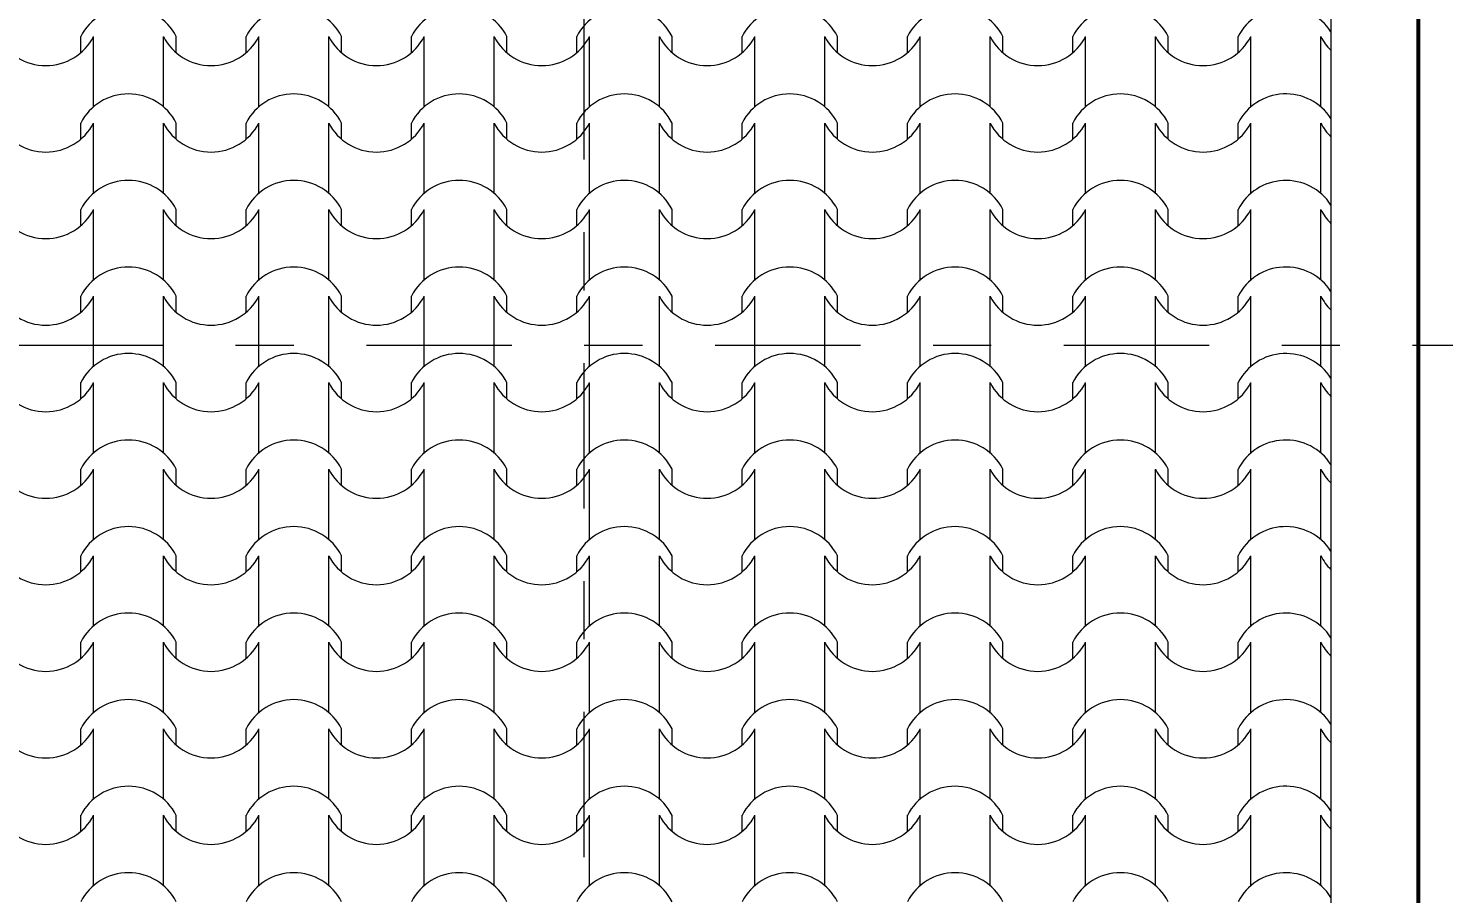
# Model space of a CAD drawing. Header units: metres. Extents: x -50 to 76, y -61 to 14.
# Drawn here: x 59.12 to 61.555, y -1.894 to -0.405 of the extents above; entities that cross this region are included whole.
import ezdxf

# ---------------------------------------------------------------- set-up
doc = ezdxf.new("R2010")
doc.units = ezdxf.units.M
doc.header["$MEASUREMENT"] = 0
doc.linetypes.add('CENTERX2', pattern=[4, 2.5, -0.5, 0.5, -0.5])
doc.linetypes.add('DASHDOT2', pattern=[0.5, 0.25, -0.125, 0, -0.125])
for name, color, linetype, lineweight in [('1 CUBIERTAS', 226, 'Continuous', 53), ('COTAS', 251, 'Continuous', 35), ('EJES', 251, 'CENTERX2', 0)]:
    doc.layers.add(name, color=color, linetype=linetype, lineweight=lineweight)
doc.layers.add('Nuevo_Estructura Compleja - Cubiertas', color=7, linetype='Continuous')
doc.layers.add('Nuevo_Estructura Compleja - Cubiertas_Pluma_Nº__92', color=7, linetype='Continuous', lineweight=13, true_color=0xbf8080)
doc.styles.add('cotas', font='romans.shx')
doc.dimstyles.new('COT-50', dxfattribs={"dimscale": 0.5, "dimtxt": 0.18, "dimasz": 0.05, "dimexe": 0.08, "dimexo": 0.1, "dimgap": 0.06, "dimtad": 1, "dimzin": 4, "dimdsep": 46, "dimtxsty": 'cotas', "dimblk1": 'COTA', "dimblk2": 'COTA', "dimsah": 1, "dimcen": 0.09, "dimse1": 1, "dimse2": 1, "dimclrd": 256, "dimclre": 253, "dimclrt": 14, "dimadec": 0, "dimazin": 0, "dimtfac": 1, "dimtix": 1, "dimtmove": 0, "dimatfit": 3, "dimldrblk": 'COTA', "dimfxl": 1, "dimtfill": 1, "dimtfillclr": 256, "dimtolj": 1, "dimtzin": 12, "dimarcsym": 0})

# ---------------------------------------------------------------- blocks, each defined once
blk = doc.blocks.new('*X26')
at = {"layer": 'Nuevo_Estructura Compleja - Cubiertas_Pluma_Nº__92', "color": 23, "linetype": 'Continuous', "lineweight": 13, "true_color": 0xbf8080}
for p, q in [((4.8989, -0.4467), (4.8989, -0.4189)), ((4.9209, -0.4793), (4.9209, -0.4189)), ((5.0411, -0.4793), (5.0411, -0.4189)), ((5.0631, -0.4467), (5.0631, -0.4189)), ((5.1834, -0.4467), (5.1834, -0.4189)), ((5.2054, -0.4793), (5.2054, -0.4189)), ((5.3256, -0.4793), (5.3256, -0.4189)), ((5.3476, -0.4467), (5.3476, -0.4189)), ((5.4678, -0.4467), (5.4678, -0.4189)), ((5.4898, -0.4793), (5.4898, -0.4189)), ((5.6101, -0.4793), (5.6101, -0.4189)), ((5.6321, -0.4467), (5.6321, -0.4189)), ((5.7523, -0.4467), (5.7523, -0.4189)), ((5.7743, -0.4793), (5.7743, -0.4189)), ((5.8946, -0.4793), (5.8946, -0.4189)), ((5.9166, -0.4467), (5.9166, -0.4189)), ((6.0368, -0.4467), (6.0368, -0.4189)), ((6.0588, -0.4793), (6.0588, -0.4189)), ((6.179, -0.4793), (6.179, -0.4189)), ((6.201, -0.4467), (6.201, -0.4189)), ((6.3213, -0.4467), (6.3213, -0.4189)), ((6.3433, -0.4793), (6.3433, -0.4189)), ((6.4635, -0.4793), (6.4635, -0.4189)), ((6.4855, -0.4467), (6.4855, -0.4189)), ((6.6058, -0.4467), (6.6058, -0.4189)), ((6.6278, -0.4793), (6.6278, -0.4189)), ((6.748, -0.4793), (6.748, -0.4189)), ((6.77, -0.4467), (6.77, -0.4189)), ((6.8902, -0.4467), (6.8902, -0.4189)), ((6.9122, -0.4793), (6.9122, -0.4189)), ((7.0325, -0.4793), (7.0325, -0.4189)), ((4.9209, -0.5397), (4.9209, -0.4793)), ((5.0411, -0.5397), (5.0411, -0.4793)), ((5.2054, -0.5397), (5.2054, -0.4793)), ((5.3256, -0.5397), (5.3256, -0.4793)), ((5.4898, -0.5397), (5.4898, -0.4793)), ((5.6101, -0.5397), (5.6101, -0.4793)), ((5.7743, -0.5397), (5.7743, -0.4793)), ((5.8946, -0.5397), (5.8946, -0.4793)), ((6.0588, -0.5397), (6.0588, -0.4793)), ((6.179, -0.5397), (6.179, -0.4793)), ((6.3433, -0.5397), (6.3433, -0.4793)), ((6.4635, -0.5397), (6.4635, -0.4793)), ((6.6278, -0.5397), (6.6278, -0.4793)), ((6.748, -0.5397), (6.748, -0.4793)), ((6.9122, -0.5397), (6.9122, -0.4793)), ((7.0325, -0.5397), (7.0325, -0.4793)), ((4.8989, -0.5956), (4.8989, -0.5678)), ((4.9209, -0.6282), (4.9209, -0.5678)), ((5.0411, -0.6282), (5.0411, -0.5678)), ((5.0631, -0.5956), (5.0631, -0.5678)), ((5.1834, -0.5956), (5.1834, -0.5678)), ((5.2054, -0.6282), (5.2054, -0.5678)), ((5.3256, -0.6282), (5.3256, -0.5678)), ((5.3476, -0.5956), (5.3476, -0.5678)), ((5.4678, -0.5956), (5.4678, -0.5678)), ((5.4898, -0.6282), (5.4898, -0.5678)), ((5.6101, -0.6282), (5.6101, -0.5678)), ((5.6321, -0.5956), (5.6321, -0.5678)), ((5.7523, -0.5956), (5.7523, -0.5678)), ((5.7743, -0.6282), (5.7743, -0.5678)), ((5.8946, -0.6282), (5.8946, -0.5678)), ((5.9166, -0.5956), (5.9166, -0.5678)), ((6.0368, -0.5956), (6.0368, -0.5678)), ((6.0588, -0.6282), (6.0588, -0.5678)), ((6.179, -0.6282), (6.179, -0.5678)), ((6.201, -0.5956), (6.201, -0.5678)), ((6.3213, -0.5956), (6.3213, -0.5678)), ((6.3433, -0.6282), (6.3433, -0.5678)), ((6.4635, -0.6282), (6.4635, -0.5678)), ((6.4855, -0.5956), (6.4855, -0.5678)), ((6.6058, -0.5956), (6.6058, -0.5678)), ((6.6278, -0.6282), (6.6278, -0.5678)), ((6.748, -0.6282), (6.748, -0.5678)), ((6.77, -0.5956), (6.77, -0.5678)), ((6.8902, -0.5956), (6.8902, -0.5678)), ((6.9122, -0.6282), (6.9122, -0.5678)), ((7.0325, -0.6282), (7.0325, -0.5678)), ((4.9209, -0.6886), (4.9209, -0.6282)), ((5.0411, -0.6886), (5.0411, -0.6282)), ((5.2054, -0.6886), (5.2054, -0.6282)), ((5.3256, -0.6886), (5.3256, -0.6282)), ((5.4898, -0.6886), (5.4898, -0.6282)), ((5.6101, -0.6886), (5.6101, -0.6282)), ((5.7743, -0.6886), (5.7743, -0.6282)), ((5.8946, -0.6886), (5.8946, -0.6282)), ((6.0588, -0.6886), (6.0588, -0.6282)), ((6.179, -0.6886), (6.179, -0.6282)), ((6.3433, -0.6886), (6.3433, -0.6282)), ((6.4635, -0.6886), (6.4635, -0.6282)), ((6.6278, -0.6886), (6.6278, -0.6282)), ((6.748, -0.6886), (6.748, -0.6282)), ((6.9122, -0.6886), (6.9122, -0.6282)), ((7.0325, -0.6886), (7.0325, -0.6282)), ((4.8989, -0.7444), (4.8989, -0.7167)), ((4.9209, -0.777), (4.9209, -0.7167)), ((5.0411, -0.777), (5.0411, -0.7167)), ((5.0631, -0.7444), (5.0631, -0.7167)), ((5.1834, -0.7444), (5.1834, -0.7167)), ((5.2054, -0.777), (5.2054, -0.7167)), ((5.3256, -0.777), (5.3256, -0.7167)), ((5.3476, -0.7444), (5.3476, -0.7167)), ((5.4678, -0.7444), (5.4678, -0.7167)), ((5.4898, -0.777), (5.4898, -0.7167)), ((5.6101, -0.777), (5.6101, -0.7167)), ((5.6321, -0.7444), (5.6321, -0.7167)), ((5.7523, -0.7444), (5.7523, -0.7167)), ((5.7743, -0.777), (5.7743, -0.7167)), ((5.8946, -0.777), (5.8946, -0.7167)), ((5.9166, -0.7444), (5.9166, -0.7167)), ((6.0368, -0.7444), (6.0368, -0.7167)), ((6.0588, -0.777), (6.0588, -0.7167)), ((6.179, -0.777), (6.179, -0.7167)), ((6.201, -0.7444), (6.201, -0.7167)), ((6.3213, -0.7444), (6.3213, -0.7167)), ((6.3433, -0.777), (6.3433, -0.7167)), ((6.4635, -0.777), (6.4635, -0.7167)), ((6.4855, -0.7444), (6.4855, -0.7167)), ((6.6058, -0.7444), (6.6058, -0.7167)), ((6.6278, -0.777), (6.6278, -0.7167)), ((6.748, -0.777), (6.748, -0.7167)), ((6.77, -0.7444), (6.77, -0.7167)), ((6.8902, -0.7444), (6.8902, -0.7167)), ((6.9122, -0.777), (6.9122, -0.7167)), ((7.0325, -0.777), (7.0325, -0.7167)), ((4.9209, -0.8374), (4.9209, -0.777)), ((5.0411, -0.8374), (5.0411, -0.777)), ((5.2054, -0.8374), (5.2054, -0.777)), ((5.3256, -0.8374), (5.3256, -0.777)), ((5.4898, -0.8374), (5.4898, -0.777)), ((5.6101, -0.8374), (5.6101, -0.777)), ((5.7743, -0.8374), (5.7743, -0.777)), ((5.8946, -0.8374), (5.8946, -0.777)), ((6.0588, -0.8374), (6.0588, -0.777)), ((6.179, -0.8374), (6.179, -0.777)), ((6.3433, -0.8374), (6.3433, -0.777)), ((6.4635, -0.8374), (6.4635, -0.777)), ((6.6278, -0.8374), (6.6278, -0.777)), ((6.748, -0.8374), (6.748, -0.777)), ((6.9122, -0.8374), (6.9122, -0.777)), ((7.0325, -0.8374), (7.0325, -0.777)), ((4.8989, -0.8933), (4.8989, -0.8655)), ((4.9209, -0.9259), (4.9209, -0.8655)), ((5.0411, -0.9259), (5.0411, -0.8655)), ((5.0631, -0.8933), (5.0631, -0.8655)), ((5.1834, -0.8933), (5.1834, -0.8655)), ((5.2054, -0.9259), (5.2054, -0.8655)), ((5.3256, -0.9259), (5.3256, -0.8655)), ((5.3476, -0.8933), (5.3476, -0.8655)), ((5.4678, -0.8933), (5.4678, -0.8655)), ((5.4898, -0.9259), (5.4898, -0.8655)), ((5.6101, -0.9259), (5.6101, -0.8655)), ((5.6321, -0.8933), (5.6321, -0.8655)), ((5.7523, -0.8933), (5.7523, -0.8655)), ((5.7743, -0.9259), (5.7743, -0.8655)), ((5.8946, -0.9259), (5.8946, -0.8655)), ((5.9166, -0.8933), (5.9166, -0.8655)), ((6.0368, -0.8933), (6.0368, -0.8655)), ((6.0588, -0.9259), (6.0588, -0.8655)), ((6.179, -0.9259), (6.179, -0.8655)), ((6.201, -0.8933), (6.201, -0.8655)), ((6.3213, -0.8933), (6.3213, -0.8655)), ((6.3433, -0.9259), (6.3433, -0.8655)), ((6.4635, -0.9259), (6.4635, -0.8655)), ((6.4855, -0.8933), (6.4855, -0.8655)), ((6.6058, -0.8933), (6.6058, -0.8655)), ((6.6278, -0.9259), (6.6278, -0.8655)), ((6.748, -0.9259), (6.748, -0.8655)), ((6.77, -0.8933), (6.77, -0.8655)), ((6.8902, -0.8933), (6.8902, -0.8655)), ((6.9122, -0.9259), (6.9122, -0.8655)), ((7.0325, -0.9259), (7.0325, -0.8655)), ((4.9209, -0.9863), (4.9209, -0.9259)), ((5.0411, -0.9863), (5.0411, -0.9259)), ((5.2054, -0.9863), (5.2054, -0.9259)), ((5.3256, -0.9863), (5.3256, -0.9259)), ((5.4898, -0.9863), (5.4898, -0.9259)), ((5.6101, -0.9863), (5.6101, -0.9259)), ((5.7743, -0.9863), (5.7743, -0.9259)), ((5.8946, -0.9863), (5.8946, -0.9259)), ((6.0588, -0.9863), (6.0588, -0.9259)), ((6.179, -0.9863), (6.179, -0.9259)), ((6.3433, -0.9863), (6.3433, -0.9259)), ((6.4635, -0.9863), (6.4635, -0.9259)), ((6.6278, -0.9863), (6.6278, -0.9259)), ((6.748, -0.9863), (6.748, -0.9259)), ((6.9122, -0.9863), (6.9122, -0.9259)), ((7.0325, -0.9863), (7.0325, -0.9259)), ((4.8989, -1.0422), (4.8989, -1.0144)), ((4.9209, -1.0748), (4.9209, -1.0144)), ((5.0411, -1.0748), (5.0411, -1.0144)), ((5.0631, -1.0422), (5.0631, -1.0144)), ((5.1834, -1.0422), (5.1834, -1.0144)), ((5.2054, -1.0748), (5.2054, -1.0144)), ((5.3256, -1.0748), (5.3256, -1.0144)), ((5.3476, -1.0422), (5.3476, -1.0144)), ((5.4678, -1.0422), (5.4678, -1.0144)), ((5.4898, -1.0748), (5.4898, -1.0144)), ((5.6101, -1.0748), (5.6101, -1.0144)), ((5.6321, -1.0422), (5.6321, -1.0144)), ((5.7523, -1.0422), (5.7523, -1.0144)), ((5.7743, -1.0748), (5.7743, -1.0144)), ((5.8946, -1.0748), (5.8946, -1.0144)), ((5.9166, -1.0422), (5.9166, -1.0144)), ((6.0368, -1.0422), (6.0368, -1.0144)), ((6.0588, -1.0748), (6.0588, -1.0144)), ((6.179, -1.0748), (6.179, -1.0144)), ((6.201, -1.0422), (6.201, -1.0144)), ((6.3213, -1.0422), (6.3213, -1.0144)), ((6.3433, -1.0748), (6.3433, -1.0144)), ((6.4635, -1.0748), (6.4635, -1.0144)), ((6.4855, -1.0422), (6.4855, -1.0144)), ((6.6058, -1.0422), (6.6058, -1.0144)), ((6.6278, -1.0748), (6.6278, -1.0144)), ((6.748, -1.0748), (6.748, -1.0144)), ((6.77, -1.0422), (6.77, -1.0144)), ((6.8902, -1.0422), (6.8902, -1.0144)), ((6.9122, -1.0748), (6.9122, -1.0144)), ((7.0325, -1.0748), (7.0325, -1.0144)), ((4.9209, -1.1352), (4.9209, -1.0748)), ((5.0411, -1.1352), (5.0411, -1.0748)), ((5.2054, -1.1352), (5.2054, -1.0748)), ((5.3256, -1.1352), (5.3256, -1.0748)), ((5.4898, -1.1352), (5.4898, -1.0748)), ((5.6101, -1.1352), (5.6101, -1.0748)), ((5.7743, -1.1352), (5.7743, -1.0748)), ((5.8946, -1.1352), (5.8946, -1.0748)), ((6.0588, -1.1352), (6.0588, -1.0748)), ((6.179, -1.1352), (6.179, -1.0748)), ((6.3433, -1.1352), (6.3433, -1.0748)), ((6.4635, -1.1352), (6.4635, -1.0748)), ((6.6278, -1.1352), (6.6278, -1.0748)), ((6.748, -1.1352), (6.748, -1.0748)), ((6.9122, -1.1352), (6.9122, -1.0748)), ((7.0325, -1.1352), (7.0325, -1.0748)), ((4.8989, -1.191), (4.8989, -1.1633)), ((4.9209, -1.2237), (4.9209, -1.1633)), ((5.0411, -1.2237), (5.0411, -1.1633)), ((5.0631, -1.191), (5.0631, -1.1633)), ((5.1834, -1.191), (5.1834, -1.1633)), ((5.2054, -1.2237), (5.2054, -1.1633)), ((5.3256, -1.2237), (5.3256, -1.1633)), ((5.3476, -1.191), (5.3476, -1.1633)), ((5.4678, -1.191), (5.4678, -1.1633)), ((5.4898, -1.2237), (5.4898, -1.1633)), ((5.6101, -1.2237), (5.6101, -1.1633)), ((5.6321, -1.191), (5.6321, -1.1633)), ((5.7523, -1.191), (5.7523, -1.1633)), ((5.7743, -1.2237), (5.7743, -1.1633)), ((5.8946, -1.2237), (5.8946, -1.1633)), ((5.9166, -1.191), (5.9166, -1.1633)), ((6.0368, -1.191), (6.0368, -1.1633)), ((6.0588, -1.2237), (6.0588, -1.1633)), ((6.179, -1.2237), (6.179, -1.1633)), ((6.201, -1.191), (6.201, -1.1633)), ((6.3213, -1.191), (6.3213, -1.1633)), ((6.3433, -1.2237), (6.3433, -1.1633)), ((6.4635, -1.2237), (6.4635, -1.1633)), ((6.4855, -1.191), (6.4855, -1.1633)), ((6.6058, -1.191), (6.6058, -1.1633)), ((6.6278, -1.2237), (6.6278, -1.1633)), ((6.748, -1.2237), (6.748, -1.1633)), ((6.77, -1.191), (6.77, -1.1633)), ((6.8902, -1.191), (6.8902, -1.1633)), ((6.9122, -1.2237), (6.9122, -1.1633)), ((7.0325, -1.2237), (7.0325, -1.1633)), ((4.9209, -1.284), (4.9209, -1.2237)), ((5.0411, -1.284), (5.0411, -1.2237)), ((5.2054, -1.284), (5.2054, -1.2237)), ((5.3256, -1.284), (5.3256, -1.2237)), ((5.4898, -1.284), (5.4898, -1.2237)), ((5.6101, -1.284), (5.6101, -1.2237)), ((5.7743, -1.284), (5.7743, -1.2237)), ((5.8946, -1.284), (5.8946, -1.2237)), ((6.0588, -1.284), (6.0588, -1.2237)), ((6.179, -1.284), (6.179, -1.2237)), ((6.3433, -1.284), (6.3433, -1.2237)), ((6.4635, -1.284), (6.4635, -1.2237)), ((6.6278, -1.284), (6.6278, -1.2237)), ((6.748, -1.284), (6.748, -1.2237)), ((6.9122, -1.284), (6.9122, -1.2237)), ((7.0325, -1.284), (7.0325, -1.2237)), ((4.8989, -1.3399), (4.8989, -1.3122)), ((4.9209, -1.3725), (4.9209, -1.3122)), ((5.0411, -1.3725), (5.0411, -1.3122)), ((5.0631, -1.3399), (5.0631, -1.3122)), ((5.1834, -1.3399), (5.1834, -1.3122)), ((5.2054, -1.3725), (5.2054, -1.3122)), ((5.3256, -1.3725), (5.3256, -1.3122)), ((5.3476, -1.3399), (5.3476, -1.3122)), ((5.4678, -1.3399), (5.4678, -1.3122)), ((5.4898, -1.3725), (5.4898, -1.3122)), ((5.6101, -1.3725), (5.6101, -1.3122)), ((5.6321, -1.3399), (5.6321, -1.3122)), ((5.7523, -1.3399), (5.7523, -1.3122)), ((5.7743, -1.3725), (5.7743, -1.3122)), ((5.8946, -1.3725), (5.8946, -1.3122)), ((5.9166, -1.3399), (5.9166, -1.3122)), ((6.0368, -1.3399), (6.0368, -1.3122)), ((6.0588, -1.3725), (6.0588, -1.3122)), ((6.179, -1.3725), (6.179, -1.3122)), ((6.201, -1.3399), (6.201, -1.3122)), ((6.3213, -1.3399), (6.3213, -1.3122)), ((6.3433, -1.3725), (6.3433, -1.3122)), ((6.4635, -1.3725), (6.4635, -1.3122)), ((6.4855, -1.3399), (6.4855, -1.3122)), ((6.6058, -1.3399), (6.6058, -1.3122)), ((6.6278, -1.3725), (6.6278, -1.3122)), ((6.748, -1.3725), (6.748, -1.3122)), ((6.77, -1.3399), (6.77, -1.3122)), ((6.8902, -1.3399), (6.8902, -1.3122)), ((6.9122, -1.3725), (6.9122, -1.3122)), ((7.0325, -1.3725), (7.0325, -1.3122)), ((4.9209, -1.4329), (4.9209, -1.3725)), ((5.0411, -1.4329), (5.0411, -1.3725)), ((5.2054, -1.4329), (5.2054, -1.3725)), ((5.3256, -1.4329), (5.3256, -1.3725)), ((5.4898, -1.4329), (5.4898, -1.3725)), ((5.6101, -1.4329), (5.6101, -1.3725)), ((5.7743, -1.4329), (5.7743, -1.3725)), ((5.8946, -1.4329), (5.8946, -1.3725)), ((6.0588, -1.4329), (6.0588, -1.3725)), ((6.179, -1.4329), (6.179, -1.3725)), ((6.3433, -1.4329), (6.3433, -1.3725)), ((6.4635, -1.4329), (6.4635, -1.3725)), ((6.6278, -1.4329), (6.6278, -1.3725)), ((6.748, -1.4329), (6.748, -1.3725)), ((6.9122, -1.4329), (6.9122, -1.3725)), ((7.0325, -1.4329), (7.0325, -1.3725)), ((4.8989, -1.4888), (4.8989, -1.461)), ((4.9209, -1.5214), (4.9209, -1.461)), ((5.0411, -1.5214), (5.0411, -1.461)), ((5.0631, -1.4888), (5.0631, -1.461)), ((5.1834, -1.4888), (5.1834, -1.461)), ((5.2054, -1.5214), (5.2054, -1.461)), ((5.3256, -1.5214), (5.3256, -1.461)), ((5.3476, -1.4888), (5.3476, -1.461)), ((5.4678, -1.4888), (5.4678, -1.461)), ((5.4898, -1.5214), (5.4898, -1.461)), ((5.6101, -1.5214), (5.6101, -1.461)), ((5.6321, -1.4888), (5.6321, -1.461)), ((5.7523, -1.4888), (5.7523, -1.461)), ((5.7743, -1.5214), (5.7743, -1.461)), ((5.8946, -1.5214), (5.8946, -1.461)), ((5.9166, -1.4888), (5.9166, -1.461)), ((6.0368, -1.4888), (6.0368, -1.461)), ((6.0588, -1.5214), (6.0588, -1.461)), ((6.179, -1.5214), (6.179, -1.461)), ((6.201, -1.4888), (6.201, -1.461)), ((6.3213, -1.4888), (6.3213, -1.461)), ((6.3433, -1.5214), (6.3433, -1.461)), ((6.4635, -1.5214), (6.4635, -1.461)), ((6.4855, -1.4888), (6.4855, -1.461)), ((6.6058, -1.4888), (6.6058, -1.461)), ((6.6278, -1.5214), (6.6278, -1.461)), ((6.748, -1.5214), (6.748, -1.461)), ((6.77, -1.4888), (6.77, -1.461)), ((6.8902, -1.4888), (6.8902, -1.461)), ((6.9122, -1.5214), (6.9122, -1.461)), ((7.0325, -1.5214), (7.0325, -1.461)), ((4.9209, -1.5818), (4.9209, -1.5214)), ((5.0411, -1.5818), (5.0411, -1.5214)), ((5.2054, -1.5818), (5.2054, -1.5214)), ((5.3256, -1.5818), (5.3256, -1.5214)), ((5.4898, -1.5818), (5.4898, -1.5214)), ((5.6101, -1.5818), (5.6101, -1.5214)), ((5.7743, -1.5818), (5.7743, -1.5214)), ((5.8946, -1.5818), (5.8946, -1.5214)), ((6.0588, -1.5818), (6.0588, -1.5214)), ((6.179, -1.5818), (6.179, -1.5214)), ((6.3433, -1.5818), (6.3433, -1.5214)), ((6.4635, -1.5818), (6.4635, -1.5214)), ((6.6278, -1.5818), (6.6278, -1.5214)), ((6.748, -1.5818), (6.748, -1.5214)), ((6.9122, -1.5818), (6.9122, -1.5214)), ((7.0325, -1.5818), (7.0325, -1.5214)), ((4.8989, -1.6377), (4.8989, -1.6099)), ((4.9209, -1.6703), (4.9209, -1.6099)), ((5.0411, -1.6703), (5.0411, -1.6099)), ((5.0631, -1.6377), (5.0631, -1.6099)), ((5.1834, -1.6377), (5.1834, -1.6099)), ((5.2054, -1.6703), (5.2054, -1.6099)), ((5.3256, -1.6703), (5.3256, -1.6099)), ((5.3476, -1.6377), (5.3476, -1.6099)), ((5.4678, -1.6377), (5.4678, -1.6099)), ((5.4898, -1.6703), (5.4898, -1.6099)), ((5.6101, -1.6703), (5.6101, -1.6099)), ((5.6321, -1.6377), (5.6321, -1.6099)), ((5.7523, -1.6377), (5.7523, -1.6099)), ((5.7743, -1.6703), (5.7743, -1.6099)), ((5.8946, -1.6703), (5.8946, -1.6099)), ((5.9166, -1.6377), (5.9166, -1.6099)), ((6.0368, -1.6377), (6.0368, -1.6099)), ((6.0588, -1.6703), (6.0588, -1.6099)), ((6.179, -1.6703), (6.179, -1.6099)), ((6.201, -1.6377), (6.201, -1.6099)), ((6.3213, -1.6377), (6.3213, -1.6099)), ((6.3433, -1.6703), (6.3433, -1.6099)), ((6.4635, -1.6703), (6.4635, -1.6099)), ((6.4855, -1.6377), (6.4855, -1.6099)), ((6.6058, -1.6377), (6.6058, -1.6099)), ((6.6278, -1.6703), (6.6278, -1.6099)), ((6.748, -1.6703), (6.748, -1.6099)), ((6.77, -1.6377), (6.77, -1.6099)), ((6.8902, -1.6377), (6.8902, -1.6099)), ((6.9122, -1.6703), (6.9122, -1.6099)), ((7.0325, -1.6703), (7.0325, -1.6099)), ((4.9209, -1.7307), (4.9209, -1.6703)), ((5.0411, -1.7307), (5.0411, -1.6703)), ((5.2054, -1.7307), (5.2054, -1.6703)), ((5.3256, -1.7307), (5.3256, -1.6703)), ((5.4898, -1.7307), (5.4898, -1.6703)), ((5.6101, -1.7307), (5.6101, -1.6703)), ((5.7743, -1.7307), (5.7743, -1.6703)), ((5.8946, -1.7307), (5.8946, -1.6703)), ((6.0588, -1.7307), (6.0588, -1.6703)), ((6.179, -1.7307), (6.179, -1.6703)), ((6.3433, -1.7307), (6.3433, -1.6703)), ((6.4635, -1.7307), (6.4635, -1.6703)), ((6.6278, -1.7307), (6.6278, -1.6703)), ((6.748, -1.7307), (6.748, -1.6703)), ((6.9122, -1.7307), (6.9122, -1.6703)), ((7.0325, -1.7307), (7.0325, -1.6703)), ((4.8989, -1.7865), (4.8989, -1.7588)), ((4.9209, -1.8192), (4.9209, -1.7588)), ((5.0411, -1.8192), (5.0411, -1.7588)), ((5.0631, -1.7865), (5.0631, -1.7588)), ((5.1834, -1.7865), (5.1834, -1.7588)), ((5.2054, -1.8192), (5.2054, -1.7588)), ((5.3256, -1.8192), (5.3256, -1.7588)), ((5.3476, -1.7865), (5.3476, -1.7588)), ((5.4678, -1.7865), (5.4678, -1.7588)), ((5.4898, -1.8192), (5.4898, -1.7588)), ((5.6101, -1.8192), (5.6101, -1.7588)), ((5.6321, -1.7865), (5.6321, -1.7588)), ((5.7523, -1.7865), (5.7523, -1.7588)), ((5.7743, -1.8192), (5.7743, -1.7588)), ((5.8946, -1.8192), (5.8946, -1.7588)), ((5.9166, -1.7865), (5.9166, -1.7588)), ((6.0368, -1.7865), (6.0368, -1.7588)), ((6.0588, -1.8192), (6.0588, -1.7588)), ((6.179, -1.8192), (6.179, -1.7588)), ((6.201, -1.7865), (6.201, -1.7588)), ((6.3213, -1.7865), (6.3213, -1.7588)), ((6.3433, -1.8192), (6.3433, -1.7588)), ((6.4635, -1.8192), (6.4635, -1.7588)), ((6.4855, -1.7865), (6.4855, -1.7588)), ((6.6058, -1.7865), (6.6058, -1.7588)), ((6.6278, -1.8192), (6.6278, -1.7588)), ((6.748, -1.8192), (6.748, -1.7588)), ((6.77, -1.7865), (6.77, -1.7588)), ((6.8902, -1.7865), (6.8902, -1.7588)), ((6.9122, -1.8192), (6.9122, -1.7588)), ((7.0325, -1.8192), (7.0325, -1.7588)), ((4.9209, -1.8795), (4.9209, -1.8192)), ((5.0411, -1.8795), (5.0411, -1.8192)), ((5.2054, -1.8795), (5.2054, -1.8192)), ((5.3256, -1.8795), (5.3256, -1.8192)), ((5.4898, -1.8795), (5.4898, -1.8192)), ((5.6101, -1.8795), (5.6101, -1.8192)), ((5.7743, -1.8795), (5.7743, -1.8192)), ((5.8946, -1.8795), (5.8946, -1.8192)), ((6.0588, -1.8795), (6.0588, -1.8192)), ((6.179, -1.8795), (6.179, -1.8192)), ((6.3433, -1.8795), (6.3433, -1.8192)), ((6.4635, -1.8795), (6.4635, -1.8192)), ((6.6278, -1.8795), (6.6278, -1.8192)), ((6.748, -1.8795), (6.748, -1.8192)), ((6.9122, -1.8795), (6.9122, -1.8192)), ((7.0325, -1.8795), (7.0325, -1.8192))]:
    blk.add_line(p, q, dxfattribs=at)
for centre, major_axis, start_param, end_param in [((4.981, -0.4598), (0.0919, 0), 0.466079, 2.675513), ((5.2655, -0.4598), (0.0919, 0), 0.466079, 2.675513), ((5.55, -0.4598), (0.0919, 0), 0.466079, 2.675513), ((5.8344, -0.4598), (0.0919, 0), 0.466079, 2.675513), ((6.1189, -0.4598), (0.0919, 0), 0.466079, 2.675513), ((6.4034, -0.4598), (0.0919, 0), 0.466079, 2.675513), ((6.6879, -0.4598), (0.0919, 0), 0.466079, 2.675513), ((6.9724, -0.4598), (0.0919, 0), 0.56502, 2.675513), ((4.839, -0.3774), (0.0925, 0), 3.612631, 4.709413), ((4.8385, -0.3774), (0.0925, 0), 4.715365, 5.812147), ((5.1235, -0.3774), (0.0925, 0), 3.612631, 4.709413), ((5.123, -0.3774), (0.0925, 0), 4.715365, 5.812147), ((5.408, -0.3774), (0.0925, 0), 3.612631, 4.709413), ((5.4074, -0.3774), (0.0925, 0), 4.715365, 5.812147), ((5.6925, -0.3774), (0.0925, 0), 3.612631, 4.709413), ((5.6919, -0.3774), (0.0925, 0), 4.715365, 5.812147), ((5.977, -0.3774), (0.0925, 0), 3.612631, 4.709413), ((5.9764, -0.3774), (0.0925, 0), 4.715365, 5.812147), ((6.2614, -0.3774), (0.0925, 0), 3.612631, 4.709413), ((6.2609, -0.3774), (0.0925, 0), 4.715365, 5.812147), ((6.5459, -0.3774), (0.0925, 0), 3.612631, 4.709413), ((6.5454, -0.3774), (0.0925, 0), 4.715365, 5.812147), ((6.8304, -0.3774), (0.0925, 0), 3.612631, 4.709413), ((6.8298, -0.3774), (0.0925, 0), 4.715365, 5.812147), ((7.1149, -0.3774), (0.0925, 0), 3.612631, 3.934748), ((4.981, -0.6087), (0.0919, 0), 0.466079, 2.675513), ((5.2655, -0.6087), (0.0919, 0), 0.466079, 2.675513), ((5.55, -0.6087), (0.0919, 0), 0.466079, 2.675513), ((5.8344, -0.6087), (0.0919, 0), 0.466079, 2.675513), ((6.1189, -0.6087), (0.0919, 0), 0.466079, 2.675513), ((6.4034, -0.6087), (0.0919, 0), 0.466079, 2.675513), ((6.6879, -0.6087), (0.0919, 0), 0.466079, 2.675513), ((6.9724, -0.6087), (0.0919, 0), 0.56502, 2.675513), ((4.839, -0.5262), (0.0925, 0), 3.612631, 4.709413), ((4.8385, -0.5262), (0.0925, 0), 4.715365, 5.812147), ((5.1235, -0.5262), (0.0925, 0), 3.612631, 4.709413), ((5.123, -0.5262), (0.0925, 0), 4.715365, 5.812147), ((5.408, -0.5262), (0.0925, 0), 3.612631, 4.709413), ((5.4074, -0.5262), (0.0925, 0), 4.715365, 5.812147), ((5.6925, -0.5262), (0.0925, 0), 3.612631, 4.709413), ((5.6919, -0.5262), (0.0925, 0), 4.715365, 5.812147), ((5.977, -0.5262), (0.0925, 0), 3.612631, 4.709413), ((5.9764, -0.5262), (0.0925, 0), 4.715365, 5.812147), ((6.2614, -0.5262), (0.0925, 0), 3.612631, 4.709413), ((6.2609, -0.5262), (0.0925, 0), 4.715365, 5.812147), ((6.5459, -0.5262), (0.0925, 0), 3.612631, 4.709413), ((6.5454, -0.5262), (0.0925, 0), 4.715365, 5.812147), ((6.8304, -0.5262), (0.0925, 0), 3.612631, 4.709413), ((6.8298, -0.5262), (0.0925, 0), 4.715365, 5.812147), ((7.1149, -0.5262), (0.0925, 0), 3.612631, 3.934748), ((4.981, -0.7576), (0.0919, 0), 0.466079, 2.675513), ((5.2655, -0.7576), (0.0919, 0), 0.466079, 2.675513), ((5.55, -0.7576), (0.0919, 0), 0.466079, 2.675513), ((5.8344, -0.7576), (0.0919, 0), 0.466079, 2.675513), ((6.1189, -0.7576), (0.0919, 0), 0.466079, 2.675513), ((6.4034, -0.7576), (0.0919, 0), 0.466079, 2.675513), ((6.6879, -0.7576), (0.0919, 0), 0.466079, 2.675513), ((6.9724, -0.7576), (0.0919, 0), 0.56502, 2.675513), ((4.839, -0.6751), (0.0925, 0), 3.612631, 4.709413), ((4.8385, -0.6751), (0.0925, 0), 4.715365, 5.812147), ((5.1235, -0.6751), (0.0925, 0), 3.612631, 4.709413), ((5.123, -0.6751), (0.0925, 0), 4.715365, 5.812147), ((5.408, -0.6751), (0.0925, 0), 3.612631, 4.709413), ((5.4074, -0.6751), (0.0925, 0), 4.715365, 5.812147), ((5.6925, -0.6751), (0.0925, 0), 3.612631, 4.709413), ((5.6919, -0.6751), (0.0925, 0), 4.715365, 5.812147), ((5.977, -0.6751), (0.0925, 0), 3.612631, 4.709413), ((5.9764, -0.6751), (0.0925, 0), 4.715365, 5.812147), ((6.2614, -0.6751), (0.0925, 0), 3.612631, 4.709413), ((6.2609, -0.6751), (0.0925, 0), 4.715365, 5.812147), ((6.5459, -0.6751), (0.0925, 0), 3.612631, 4.709413), ((6.5454, -0.6751), (0.0925, 0), 4.715365, 5.812147), ((6.8304, -0.6751), (0.0925, 0), 3.612631, 4.709413), ((6.8298, -0.6751), (0.0925, 0), 4.715365, 5.812147), ((7.1149, -0.6751), (0.0925, 0), 3.612631, 3.934748), ((4.981, -0.9065), (0.0919, 0), 0.466079, 2.675513), ((5.2655, -0.9065), (0.0919, 0), 0.466079, 2.675513), ((5.55, -0.9065), (0.0919, 0), 0.466079, 2.675513), ((5.8344, -0.9065), (0.0919, 0), 0.466079, 2.675513), ((6.1189, -0.9065), (0.0919, 0), 0.466079, 2.675513), ((6.4034, -0.9065), (0.0919, 0), 0.466079, 2.675513), ((6.6879, -0.9065), (0.0919, 0), 0.466079, 2.675513), ((6.9724, -0.9065), (0.0919, 0), 0.56502, 2.675513), ((4.839, -0.824), (0.0925, 0), 3.612631, 4.709413), ((4.8385, -0.824), (0.0925, 0), 4.715365, 5.812147), ((5.1235, -0.824), (0.0925, 0), 3.612631, 4.709413), ((5.123, -0.824), (0.0925, 0), 4.715365, 5.812147), ((5.408, -0.824), (0.0925, 0), 3.612631, 4.709413), ((5.4074, -0.824), (0.0925, 0), 4.715365, 5.812147), ((5.6925, -0.824), (0.0925, 0), 3.612631, 4.709413), ((5.6919, -0.824), (0.0925, 0), 4.715365, 5.812147), ((5.977, -0.824), (0.0925, 0), 3.612631, 4.709413), ((5.9764, -0.824), (0.0925, 0), 4.715365, 5.812147), ((6.2614, -0.824), (0.0925, 0), 3.612631, 4.709413), ((6.2609, -0.824), (0.0925, 0), 4.715365, 5.812147), ((6.5459, -0.824), (0.0925, 0), 3.612631, 4.709413), ((6.5454, -0.824), (0.0925, 0), 4.715365, 5.812147), ((6.8304, -0.824), (0.0925, 0), 3.612631, 4.709413), ((6.8298, -0.824), (0.0925, 0), 4.715365, 5.812147), ((7.1149, -0.824), (0.0925, 0), 3.612631, 3.934748), ((4.981, -1.0553), (0.0919, 0), 0.466079, 2.675513), ((5.2655, -1.0553), (0.0919, 0), 0.466079, 2.675513), ((5.55, -1.0553), (0.0919, 0), 0.466079, 2.675513), ((5.8344, -1.0553), (0.0919, 0), 0.466079, 2.675513), ((6.1189, -1.0553), (0.0919, 0), 0.466079, 2.675513), ((6.4034, -1.0553), (0.0919, 0), 0.466079, 2.675513), ((6.6879, -1.0553), (0.0919, 0), 0.466079, 2.675513), ((6.9724, -1.0553), (0.0919, 0), 0.56502, 2.675513), ((4.839, -0.9729), (0.0925, 0), 3.612631, 4.709413), ((4.8385, -0.9729), (0.0925, 0), 4.715365, 5.812147), ((5.1235, -0.9729), (0.0925, 0), 3.612631, 4.709413), ((5.123, -0.9729), (0.0925, 0), 4.715365, 5.812147), ((5.408, -0.9729), (0.0925, 0), 3.612631, 4.709413), ((5.4074, -0.9729), (0.0925, 0), 4.715365, 5.812147), ((5.6925, -0.9729), (0.0925, 0), 3.612631, 4.709413), ((5.6919, -0.9729), (0.0925, 0), 4.715365, 5.812147), ((5.977, -0.9729), (0.0925, 0), 3.612631, 4.709413), ((5.9764, -0.9729), (0.0925, 0), 4.715365, 5.812147), ((6.2614, -0.9729), (0.0925, 0), 3.612631, 4.709413), ((6.2609, -0.9729), (0.0925, 0), 4.715365, 5.812147), ((6.5459, -0.9729), (0.0925, 0), 3.612631, 4.709413), ((6.5454, -0.9729), (0.0925, 0), 4.715365, 5.812147), ((6.8304, -0.9729), (0.0925, 0), 3.612631, 4.709413), ((6.8298, -0.9729), (0.0925, 0), 4.715365, 5.812147), ((7.1149, -0.9729), (0.0925, 0), 3.612631, 3.934748), ((4.981, -1.2042), (0.0919, 0), 0.466079, 2.675513), ((5.2655, -1.2042), (0.0919, 0), 0.466079, 2.675513), ((5.55, -1.2042), (0.0919, 0), 0.466079, 2.675513), ((5.8344, -1.2042), (0.0919, 0), 0.466079, 2.675513), ((6.1189, -1.2042), (0.0919, 0), 0.466079, 2.675513), ((6.4034, -1.2042), (0.0919, 0), 0.466079, 2.675513), ((6.6879, -1.2042), (0.0919, 0), 0.466079, 2.675513), ((6.9724, -1.2042), (0.0919, 0), 0.56502, 2.675513), ((4.839, -1.1217), (0.0925, 0), 3.612631, 4.709413), ((4.8385, -1.1217), (0.0925, 0), 4.715365, 5.812147), ((5.1235, -1.1217), (0.0925, 0), 3.612631, 4.709413), ((5.123, -1.1217), (0.0925, 0), 4.715365, 5.812147), ((5.408, -1.1217), (0.0925, 0), 3.612631, 4.709413), ((5.4074, -1.1217), (0.0925, 0), 4.715365, 5.812147), ((5.6925, -1.1217), (0.0925, 0), 3.612631, 4.709413), ((5.6919, -1.1217), (0.0925, 0), 4.715365, 5.812147), ((5.977, -1.1217), (0.0925, 0), 3.612631, 4.709413), ((5.9764, -1.1217), (0.0925, 0), 4.715365, 5.812147), ((6.2614, -1.1217), (0.0925, 0), 3.612631, 4.709413), ((6.2609, -1.1217), (0.0925, 0), 4.715365, 5.812147), ((6.5459, -1.1217), (0.0925, 0), 3.612631, 4.709413), ((6.5454, -1.1217), (0.0925, 0), 4.715365, 5.812147), ((6.8304, -1.1217), (0.0925, 0), 3.612631, 4.709413), ((6.8298, -1.1217), (0.0925, 0), 4.715365, 5.812147), ((7.1149, -1.1217), (0.0925, 0), 3.612631, 3.934748), ((4.981, -1.3531), (0.0919, 0), 0.466079, 2.675513), ((5.2655, -1.3531), (0.0919, 0), 0.466079, 2.675513), ((5.55, -1.3531), (0.0919, 0), 0.466079, 2.675513), ((5.8344, -1.3531), (0.0919, 0), 0.466079, 2.675513), ((6.1189, -1.3531), (0.0919, 0), 0.466079, 2.675513), ((6.4034, -1.3531), (0.0919, 0), 0.466079, 2.675513), ((6.6879, -1.3531), (0.0919, 0), 0.466079, 2.675513), ((6.9724, -1.3531), (0.0919, 0), 0.56502, 2.675513), ((4.839, -1.2706), (0.0925, 0), 3.612631, 4.709413), ((4.8385, -1.2706), (0.0925, 0), 4.715365, 5.812147), ((5.1235, -1.2706), (0.0925, 0), 3.612631, 4.709413), ((5.123, -1.2706), (0.0925, 0), 4.715365, 5.812147), ((5.408, -1.2706), (0.0925, 0), 3.612631, 4.709413), ((5.4074, -1.2706), (0.0925, 0), 4.715365, 5.812147), ((5.6925, -1.2706), (0.0925, 0), 3.612631, 4.709413), ((5.6919, -1.2706), (0.0925, 0), 4.715365, 5.812147), ((5.977, -1.2706), (0.0925, 0), 3.612631, 4.709413), ((5.9764, -1.2706), (0.0925, 0), 4.715365, 5.812147), ((6.2614, -1.2706), (0.0925, 0), 3.612631, 4.709413), ((6.2609, -1.2706), (0.0925, 0), 4.715365, 5.812147), ((6.5459, -1.2706), (0.0925, 0), 3.612631, 4.709413), ((6.5454, -1.2706), (0.0925, 0), 4.715365, 5.812147), ((6.8304, -1.2706), (0.0925, 0), 3.612631, 4.709413), ((6.8298, -1.2706), (0.0925, 0), 4.715365, 5.812147), ((7.1149, -1.2706), (0.0925, 0), 3.612631, 3.934748), ((4.981, -1.5019), (0.0919, 0), 0.466079, 2.675513), ((5.2655, -1.5019), (0.0919, 0), 0.466079, 2.675513), ((5.55, -1.5019), (0.0919, 0), 0.466079, 2.675513), ((5.8344, -1.5019), (0.0919, 0), 0.466079, 2.675513), ((6.1189, -1.5019), (0.0919, 0), 0.466079, 2.675513), ((6.4034, -1.5019), (0.0919, 0), 0.466079, 2.675513), ((6.6879, -1.5019), (0.0919, 0), 0.466079, 2.675513), ((6.9724, -1.5019), (0.0919, 0), 0.56502, 2.675513), ((4.839, -1.4195), (0.0925, 0), 3.612631, 4.709413), ((4.8385, -1.4195), (0.0925, 0), 4.715365, 5.812147), ((5.1235, -1.4195), (0.0925, 0), 3.612631, 4.709413), ((5.123, -1.4195), (0.0925, 0), 4.715365, 5.812147), ((5.408, -1.4195), (0.0925, 0), 3.612631, 4.709413), ((5.4074, -1.4195), (0.0925, 0), 4.715365, 5.812147), ((5.6925, -1.4195), (0.0925, 0), 3.612631, 4.709413), ((5.6919, -1.4195), (0.0925, 0), 4.715365, 5.812147), ((5.977, -1.4195), (0.0925, 0), 3.612631, 4.709413), ((5.9764, -1.4195), (0.0925, 0), 4.715365, 5.812147), ((6.2614, -1.4195), (0.0925, 0), 3.612631, 4.709413), ((6.2609, -1.4195), (0.0925, 0), 4.715365, 5.812147), ((6.5459, -1.4195), (0.0925, 0), 3.612631, 4.709413), ((6.5454, -1.4195), (0.0925, 0), 4.715365, 5.812147), ((6.8304, -1.4195), (0.0925, 0), 3.612631, 4.709413), ((6.8298, -1.4195), (0.0925, 0), 4.715365, 5.812147), ((7.1149, -1.4195), (0.0925, 0), 3.612631, 3.934748), ((6.9724, -1.6508), (0.0919, 0), 0.56502, 2.675513), ((4.981, -1.6508), (0.0919, 0), 0.466079, 2.675513), ((5.2655, -1.6508), (0.0919, 0), 0.466079, 2.675513), ((5.55, -1.6508), (0.0919, 0), 0.466079, 2.675513), ((5.8344, -1.6508), (0.0919, 0), 0.466079, 2.675513), ((6.1189, -1.6508), (0.0919, 0), 0.466079, 2.675513), ((6.4034, -1.6508), (0.0919, 0), 0.466079, 2.675513), ((6.6879, -1.6508), (0.0919, 0), 0.466079, 2.675513), ((4.839, -1.5684), (0.0925, 0), 3.612631, 4.709413), ((4.8385, -1.5684), (0.0925, 0), 4.715365, 5.812147), ((5.1235, -1.5684), (0.0925, 0), 3.612631, 4.709413), ((5.123, -1.5684), (0.0925, 0), 4.715365, 5.812147), ((5.408, -1.5684), (0.0925, 0), 3.612631, 4.709413), ((5.4074, -1.5684), (0.0925, 0), 4.715365, 5.812147), ((5.6925, -1.5684), (0.0925, 0), 3.612631, 4.709413), ((5.6919, -1.5684), (0.0925, 0), 4.715365, 5.812147), ((5.977, -1.5684), (0.0925, 0), 3.612631, 4.709413), ((5.9764, -1.5684), (0.0925, 0), 4.715365, 5.812147), ((6.2614, -1.5684), (0.0925, 0), 3.612631, 4.709413), ((6.2609, -1.5684), (0.0925, 0), 4.715365, 5.812147), ((6.5459, -1.5684), (0.0925, 0), 3.612631, 4.709413), ((6.5454, -1.5684), (0.0925, 0), 4.715365, 5.812147), ((6.8304, -1.5684), (0.0925, 0), 3.612631, 4.709413), ((6.8298, -1.5684), (0.0925, 0), 4.715365, 5.812147), ((7.1149, -1.5684), (0.0925, 0), 3.612631, 3.934748), ((4.981, -1.7997), (0.0919, 0), 0.466079, 2.675513), ((5.2655, -1.7997), (0.0919, 0), 0.466079, 2.675513), ((5.55, -1.7997), (0.0919, 0), 0.466079, 2.675513), ((5.8344, -1.7997), (0.0919, 0), 0.466079, 2.675513), ((6.1189, -1.7997), (0.0919, 0), 0.466079, 2.675513), ((6.4034, -1.7997), (0.0919, 0), 0.466079, 2.675513), ((6.6879, -1.7997), (0.0919, 0), 0.466079, 2.675513), ((6.9724, -1.7997), (0.0919, 0), 0.56502, 2.675513), ((4.839, -1.7172), (0.0925, 0), 3.612631, 4.709413), ((4.8385, -1.7172), (0.0925, 0), 4.715365, 5.812147), ((5.1235, -1.7172), (0.0925, 0), 3.612631, 4.709413), ((5.123, -1.7172), (0.0925, 0), 4.715365, 5.812147), ((5.408, -1.7172), (0.0925, 0), 3.612631, 4.709413), ((5.4074, -1.7172), (0.0925, 0), 4.715365, 5.812147), ((5.6925, -1.7172), (0.0925, 0), 3.612631, 4.709413), ((5.6919, -1.7172), (0.0925, 0), 4.715365, 5.812147), ((5.977, -1.7172), (0.0925, 0), 3.612631, 4.709413), ((5.9764, -1.7172), (0.0925, 0), 4.715365, 5.812147), ((6.2614, -1.7172), (0.0925, 0), 3.612631, 4.709413), ((6.2609, -1.7172), (0.0925, 0), 4.715365, 5.812147), ((6.5459, -1.7172), (0.0925, 0), 3.612631, 4.709413), ((6.5454, -1.7172), (0.0925, 0), 4.715365, 5.812147), ((6.8304, -1.7172), (0.0925, 0), 3.612631, 4.709413), ((6.8298, -1.7172), (0.0925, 0), 4.715365, 5.812147), ((7.1149, -1.7172), (0.0925, 0), 3.612631, 3.934748), ((4.981, -1.9486), (0.0919, 0), 0.466079, 2.675513), ((5.2655, -1.9486), (0.0919, 0), 0.466079, 2.675513), ((5.55, -1.9486), (0.0919, 0), 0.466079, 2.675513), ((5.8344, -1.9486), (0.0919, 0), 0.466079, 2.675513), ((6.1189, -1.9486), (0.0919, 0), 0.466079, 2.675513), ((6.4034, -1.9486), (0.0919, 0), 0.466079, 2.675513), ((6.6879, -1.9486), (0.0919, 0), 0.466079, 2.675513), ((6.9724, -1.9486), (0.0919, 0), 0.56502, 2.675513)]:
    blk.add_ellipse(centre, major_axis=major_axis, ratio=0.990268, start_param=start_param, end_param=end_param, dxfattribs=at)
blk = doc.blocks.new('Cubierta_1', base_point=(-4.2, -4.35))
at = {"layer": 'Nuevo_Estructura Compleja - Cubiertas_Pluma_Nº__92', "color": 23, "linetype": 'Continuous', "lineweight": 13, "true_color": 0xbf8080, "flags": 128}
blk.add_lwpolyline([(7.05, 0.8475), (7.05, -4.35)], dxfattribs=at)
at = {"layer": 'Nuevo_Estructura Compleja - Cubiertas', "color": 23, "linetype": 'Continuous', "lineweight": 13, "true_color": 0xbf8080}
blk.add_blockref('*X26', (0, 0), dxfattribs=at)
blk = doc.blocks.new('COTA')
for p, q in [((0, 1.5), (0, -1.5)), ((-1, 0), (1, 0))]:
    blk.add_line(p, q)
blk.add_circle((0, 0), 0.5)
blk = doc.blocks.new('*D657')
at = {"layer": 'COTAS', "lineweight": -2, "transparency": 16777216}
blk.add_line((56.7241, 0.575), (56.7241, -4.325), dxfattribs=at)
at = {"layer": 'Defpoints', "color": 0, "transparency": 16777216}
for p in [(61.5109, 0.6), (56.7241, -4.35), (61.5109, -4.35)]:
    blk.add_point(p, dxfattribs=at)
at = {"layer": 'COTAS', "lineweight": -2, "transparency": 16777216, "xscale": 0.025, "yscale": 0.025, "zscale": 0.025}
for p, rotation in [((56.7241, 0.6), 90), ((56.7241, -4.35), 270)]:
    blk.add_blockref('COTA', p, dxfattribs=dict(at, rotation=rotation))
at = {"layer": 'COTAS', "color": 14, "transparency": 16777216, "insert": (56.6491, -1.875), "char_height": 0.09, "attachment_point": 5, "rotation": 90, "style": 'cotas', "bg_fill": 3, "box_fill_scale": 1.25, "bg_fill_color": 256, "bg_fill_true_color": 13158600, "bg_fill_transparency": 0}
blk.add_mtext('\\A1;4.95', dxfattribs=at)

msp = doc.modelspace()

# ---------------------------------------------------------------- linework, layer by layer
at = {"layer": '1 CUBIERTAS'}
msp.add_lwpolyline([(61.5109, -4.35), (50.1109, -4.35), (50.1109, 1.25), (61.5109, 1.25)], close=True, dxfattribs=at)
at = {"layer": 'EJES', "linetype": 'DASHDOT2'}
for p, q in [((60.0759, -10.2308), (60.0759, 7.233)), ((60.0759, -10.2308), (60.0759, 7.233)), ((61.5109, -10.2308), (61.5109, 7.233)), ((61.5109, -10.2308), (61.5109, 7.233)), ((45.3013, -0.95), (68.9328, -0.95))]:
    msp.add_line(p, q, dxfattribs=at)

# ---------------------------------------------------------------- block references
at = {"layer": 'Nuevo_Estructura Compleja - Cubiertas', "color": 23, "linetype": 'Continuous', "lineweight": 13, "true_color": 0xbf8080}
msp.add_blockref('Cubierta_1', (50.1109, -4.35), dxfattribs=at)

# ---------------------------------------------------------------- next in the draw order: dimensions: what is measured, and where the dimension line sits
at = {"layer": 'COTAS'}
dim = msp.add_linear_dim(base=(56.7241, -4.35), p1=(61.5109, 0.6), p2=(61.5109, -4.35), angle=90, dimstyle='COT-50', dxfattribs=at)
dim.commit()
dim.dimension.update_dxf_attribs({"geometry": '*D657', "text_midpoint": (56.6491, -1.875)})

doc.saveas('drawing.dxf')
